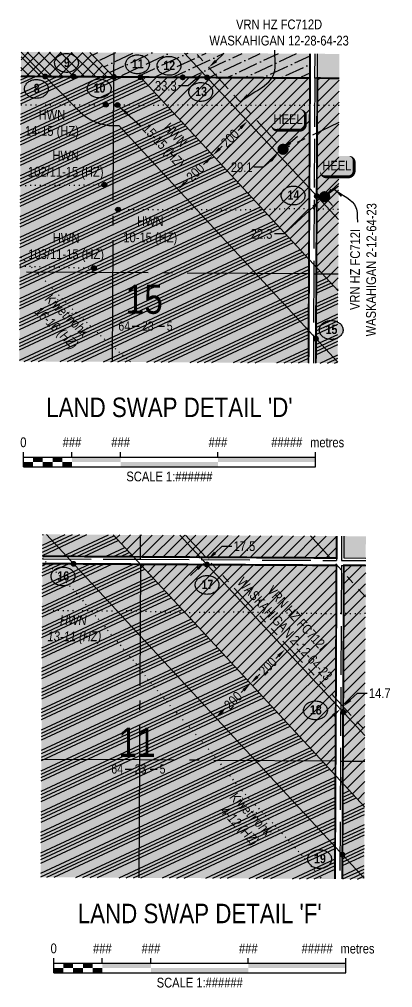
# Model space of a CAD drawing. Header units: inches. Extents: x 464475 to 485921, y 6038951 to 6050475.
# Drawn here: x 470011 to 470394, y 6040531 to 6041525 of the extents above; entities that cross this region are included whole.
import ezdxf
from ezdxf.enums import TextEntityAlignment as Align

# ---------------------------------------------------------------- set-up
doc = ezdxf.new("R2010")
doc.units = ezdxf.units.IN
doc.header["$LTSCALE"] = 5
doc.header["$PDMODE"] = 34
doc.header["$PDSIZE"] = 0.03
for name, pattern in [('foc-DOT', [1, 0.2, -0.8]), ('foc-DRILLPATH', [14.75, 6, -1.75, 1.75, -1.75, 1.75, -1.75]), ('foc-QUARTERLINE', [33, 25, -3, 2, -3]), ('foc-UNSURVEYED', [12.5, 10, -2.5])]:
    doc.linetypes.add(name, pattern=pattern)
for name, color, linetype in [('10', 1, 'Continuous'), ('9', 3, 'Continuous'), ('ABADATA-DRILL-T', 8, 'Continuous'), ('AS-DRILL', 8, 'foc-DOT'), ('AS-DRILL-T', 8, 'Continuous'), ('AS-UNDERLAY-H', 141, 'Continuous'), ('CG-NOTES', 7, 'Continuous'), ('DETAIL-T', 7, 'Continuous'), ('H-CP', 51, 'Continuous'), ('H-MOCL', 111, 'Continuous'), ('L-2', 7, 'Continuous'), ('L-BD', 7, 'Continuous'), ('L-MON', 1, 'Continuous'), ('L-QSEC', 8, 'foc-QUARTERLINE'), ('L-SECLBL', 7, 'Continuous'), ('L-USEC', 7, 'foc-UNSURVEYED'), ('P-PDRILLPATH', 12, 'foc-DRILLPATH'), ('P-PROPOSED', 10, 'Continuous'), ('P-TEMP-HUSKY-NO CUT-H', 104, 'Continuous')]:
    doc.layers.add(name, color=color, linetype=linetype)
doc.layers.add('D56-EXISTING DISPOSITION', color=7, linetype='Continuous', true_color=0xa347ff)
doc.styles.add('80', font='ARIALN.TTF', dxfattribs={"height": 10})
doc.styles.add('80CG', font='ARIALN.TTF', dxfattribs={"height": 10})
doc.styles.add('80L', font='ARIALN.TTF', dxfattribs={"height": 10})
doc.styles.add('BOLD', font='ARIALNB.TTF')
doc.styles.add('SIMPLEX', font='ARIALN.TTF')
doc.dimstyles.new('Compass 5 000', dxfattribs={"dimscale": 5, "dimtxt": 9, "dimasz": 2, "dimexe": 0.2, "dimexo": 0.0625, "dimgap": 0.5, "dimtad": 0, "dimtih": 1, "dimtoh": 1, "dimzin": 0, "dimdsep": 46, "dimtxsty": '80CG', "dimcen": 0.1, "dimse1": 1, "dimse2": 1, "dimclrd": 256, "dimclrt": 256, "dimaunit": 1, "dimadec": 4, "dimazin": 0, "dimtfac": 0.06, "dimtofl": 0, "dimtmove": 0, "dimatfit": 1, "dimfxl": 0.2, "dimtolj": 1, "dimtzin": 0, "dimlwd": -1, "dimarcsym": 0})
pattern_1 = [(45, (-40164.2075, 6103.325), (-5.609685254, 5.609685254), [])]
pattern_2 = [(25, (-40164.208, 6103.325), (-8.04661076, 17.25601246), []), (25, (-40159.99, 6101.79), (-8.04661076, 17.25601246), []), (25, (-40155.773, 6100.255), (-8.04661076, 17.25601246), []), (25, (-40151.556, 6098.72), (-8.04661076, 17.25601246), [])]
pattern_3 = [(45, (-42158.048, 5539.717), (-5.609685254, 5.609685254), [])]
pattern_4 = [(25, (-42158.048, 5539.717), (-8.04661076, 17.25601246), []), (25, (-42153.83, 5538.182), (-8.04661076, 17.25601246), []), (25, (-42149.614, 5536.647), (-8.04661076, 17.25601246), []), (25, (-42145.397, 5535.112), (-8.04661076, 17.25601246), [])]

# ---------------------------------------------------------------- blocks, each defined once
blk = doc.blocks.new('L-SECLBL')
at = {"layer": '9', "color": 7}
for p, q in [((-5.08, -27.83), (-12.29, -27.83)), ((20.7, -27.83), (13.5, -27.83))]:
    blk.add_line(p, q, dxfattribs=at)
at = {"layer": '10', "color": 2, "style": 'SIMPLEX'}
blk.add_attdef('SEC', text='', height=30, dxfattribs=at).set_placement((0, 0), align=Align.MIDDLE)
at = {"layer": '10', "color": 5, "style": '80L'}
blk.add_attdef('TWP', text='', height=9.5, dxfattribs=at).set_placement((-14.43, -27.37), align=Align.MIDDLE_RIGHT)
blk.add_attdef('RGE', text='', height=9.5, dxfattribs=at).set_placement((3.62, -27.37), align=Align.MIDDLE_CENTER)
blk.add_attdef('MER', text='', height=9.5, dxfattribs=at).set_placement((23.17, -27.37), align=Align.MIDDLE_LEFT)
blk = doc.blocks.new('BH-Existing')
at = {"layer": 'AS-DRILL-T'}
h = blk.add_hatch(color=256, dxfattribs=at)
h.dxf.hatch_style = 1
edge = h.paths.add_edge_path()
edge.add_arc((0, 0), 0.5, 0, 360)
blk.add_circle((0, 0), 0.5, dxfattribs=at)
blk = doc.blocks.new('plbh')
at = {"layer": 'L-MON'}
h = blk.add_hatch(color=255, dxfattribs=at)
h.dxf.hatch_style = 1
edge = h.paths.add_edge_path()
edge.add_arc((0, 0), 1.16, 0, 360)
h = blk.add_hatch(color=256, dxfattribs=at)
h.dxf.hatch_style = 1
h.paths.add_polyline_path([(-0.96, 0, 1), (0.96, 0, 1)])
h.paths.add_polyline_path([(0.91, 0, -1), (-0.91, 0, -1)], flags=16)
h.paths.add_polyline_path([(0.45, 0, -1), (-0.45, 0, -1)], flags=0)
h = blk.add_hatch(color=256, dxfattribs=at)
h.dxf.hatch_style = 1
h.paths.add_polyline_path([(-0.45, 0, 1), (0.45, 0, 1)])
h.paths.add_polyline_path([(0.4, 0, -1), (-0.4, 0, -1)], flags=16)
at = {"layer": 'L-MON', "color": 240}
for radius in [0.96, 0.91, 0.45, 0.4]:
    blk.add_circle((0, 0), radius, dxfattribs=at)
blk = doc.blocks.new('AA')
at = {"const_width": 4}
blk.add_lwpolyline([(-1, 0, 1), (1, 0, 1)], format="xyb", close=True, dxfattribs=at)
blk.add_circle((0, 0), 2)
blk = doc.blocks.new('Route_Letters')
h = blk.add_hatch(color=255)
h.dxf.hatch_style = 1
edge = h.paths.add_edge_path()
edge.add_ellipse((-0.12, 0.46), major_axis=(-11.97, 0), ratio=0.789318, start_angle=0, end_angle=360)
at = {"color": 5}
blk.add_open_spline([(-12.34, 0.46), (-12.34, -0.25), (-12.24, -0.97), (-11.72, -2.79), (-11.14, -3.88), (-9.56, -5.81), (-8.54, -6.66), (-6.22, -8.02), (-4.9, -8.54), (-2.12, -9.17), (-0.66, -9.3), (2.22, -9.13), (3.64, -8.84), (6.27, -7.89), (7.48, -7.22), (9.54, -5.6), (10.38, -4.64), (11.6, -2.54), (11.97, -1.4), (12.18, 0.91), (12.02, 2.08), (11.2, 4.3), (10.54, 5.35), (8.8, 7.2), (7.72, 7.99), (5.29, 9.24), (3.93, 9.68), (1.11, 10.18), (-0.35, 10.23), (-3.22, 9.91), (-4.61, 9.55), (-7.16, 8.47), (-8.32, 7.75), (-10.24, 6.02), (-11, 5.02), (-12.05, 2.86), (-12.32, 1.7), (-12.34, 0.52), (-12.34, 0.49), (-12.34, 0.46)], degree=3, knots=[0, 0, 0, 0, 0.219529, 0.219529, 0.575727, 0.575727, 0.931924, 0.931924, 1.288121, 1.288121, 1.644318, 1.644318, 2.000515, 2.000515, 2.356712, 2.356712, 2.712909, 2.712909, 3.069107, 3.069107, 3.425304, 3.425304, 3.781501, 3.781501, 4.137698, 4.137698, 4.493895, 4.493895, 4.850092, 4.850092, 5.20629, 5.20629, 5.562487, 5.562487, 5.918684, 5.918684, 6.274881, 6.274881, 6.283185, 6.283185, 6.283185, 6.283185], dxfattribs=at)
at = {"color": 14, "style": 'BOLD'}
blk.add_attdef('A', text='', height=9.5, dxfattribs=at).set_placement((0.22, 0.98), align=Align.MIDDLE)
blk = doc.blocks.new('*U579')
h = blk.add_hatch(color=254)
edge = h.paths.add_edge_path()
edge.add_line((-11.5, -11.5), (11.5, -11.5))
edge.add_arc((11.5, -5.5), 6, 270, 360)
edge.add_line((17.5, -5.5), (17.5, 4))
edge.add_arc((11.5, 4), 6, 0, 90)
edge.add_line((11.5, 10), (-11.5, 10))
edge.add_arc((-11.5, 4), 6, 90, 180)
edge.add_line((-17.5, 4), (-17.5, -5.5))
edge.add_arc((-11.5, -5.5), 6, 180, 270)
at = {"color": 1, "flags": 128}
blk.add_lwpolyline([(-11.5, -11.5, 3, 3, 0), (11.5, -11.5, 3, 3, 0.414214), (17.5, -5.5, 3, 3, 0), (17.5, 4, 3, 0, 0.414214), (11.5, 10, 0, 0, 0), (-11.5, 10, 0, 0, 0.414214), (-17.5, 4, 0, 0, 0), (-17.5, -5.5, 0, 3, 0.414214)], format="xyseb", close=True, dxfattribs=at)
blk.add_lwpolyline([(-3.81, -24.08, 0, 10, 0), (0, 0, 5, 5, 0)], format="xyseb", dxfattribs=at)
at = {"color": 1, "style": '80'}
blk.add_attdef('ENTER_TEXT_001', (-35.99, -5), '', height=10, dxfattribs=at)
blk = doc.blocks.new('*U580')
h = blk.add_hatch(color=254)
edge = h.paths.add_edge_path()
edge.add_line((-11.5, -11.5), (11.5, -11.5))
edge.add_arc((11.5, -5.5), 6, 270, 360)
edge.add_line((17.5, -5.5), (17.5, 4))
edge.add_arc((11.5, 4), 6, 0, 90)
edge.add_line((11.5, 10), (-11.5, 10))
edge.add_arc((-11.5, 4), 6, 90, 180)
edge.add_line((-17.5, 4), (-17.5, -5.5))
edge.add_arc((-11.5, -5.5), 6, 180, 270)
at = {"color": 1, "flags": 128}
blk.add_lwpolyline([(-11.5, -11.5, 3, 3, 0), (11.5, -11.5, 3, 3, 0.414214), (17.5, -5.5, 3, 3, 0), (17.5, 4, 3, 0, 0.414214), (11.5, 10, 0, 0, 0), (-11.5, 10, 0, 0, 0.414214), (-17.5, 4, 0, 0, 0), (-17.5, -5.5, 0, 3, 0.414214)], format="xyseb", close=True, dxfattribs=at)
blk.add_lwpolyline([(-11.56, -25.36, 0, 10, 0), (0, 0, 5, 5, 0)], format="xyseb", dxfattribs=at)
at = {"color": 1, "style": '80'}
blk.add_attdef('ENTER_TEXT_001', (-35.99, -5), '', height=10, dxfattribs=at)
blk = doc.blocks.new('*D581')
at = {"layer": 'Defpoints', "color": 0, "transparency": 16777216}
for p in [(470281.76, 6041391.67), (470276.42, 6041386.74), (470276.42, 6041386.74)]:
    blk.add_point(p, dxfattribs=at)
at = {"layer": 'L-BD', "transparency": 16777216}
for p, q in [((470289.1, 6041398.46), (470296.44, 6041405.24)), ((470269.08, 6041379.95), (470261.74, 6041373.16)), ((470261.74, 6041373.16), (470251.74, 6041373.16))]:
    blk.add_line(p, q, dxfattribs=at)
for points in [[(470287.97, 6041399.68), (470290.23, 6041397.23), (470281.76, 6041391.67)], [(470267.95, 6041381.18), (470270.21, 6041378.73), (470276.42, 6041386.74)]]:
    blk.add_solid(points, dxfattribs=at)
at = {"layer": 'L-BD', "transparency": 16777216, "insert": (470239.31, 6041373.16), "char_height": 10, "attachment_point": 5, "style": '80CG', "bg_fill": 1, "box_fill_scale": 1.1, "bg_fill_color": 111, "bg_fill_transparency": 0}
blk.add_mtext('\\A1;29.1', dxfattribs=at)
blk = doc.blocks.new('*D582')
at = {"layer": 'Defpoints', "color": 0, "transparency": 16777216}
for p in [(470320.29, 6041339.28), (470320.42, 6041339.15), (470324.51, 6041342.93)]:
    blk.add_point(p, dxfattribs=at)
at = {"layer": 'L-BD', "transparency": 16777216}
for p, q in [((470331.73, 6041349.85), (470339.07, 6041356.64)), ((470312.95, 6041332.5), (470282.88, 6041304.7)), ((470282.88, 6041304.7), (470272.88, 6041304.7))]:
    blk.add_line(p, q, dxfattribs=at)
for points in [[(470330.6, 6041351.08), (470332.86, 6041348.63), (470324.38, 6041343.06)], [(470311.82, 6041333.72), (470314.08, 6041331.27), (470320.29, 6041339.28)]]:
    blk.add_solid(points, dxfattribs=at)
at = {"layer": 'L-BD', "transparency": 16777216, "insert": (470259.66, 6041304.7), "char_height": 10, "attachment_point": 5, "style": '80CG', "bg_fill": 1, "box_fill_scale": 1.1, "bg_fill_color": 111, "bg_fill_transparency": 0}
blk.add_mtext('\\A1;22.3', dxfattribs=at)
blk = doc.blocks.new('*D583')
at = {"layer": 'Defpoints', "color": 0, "transparency": 16777216}
for p in [(470199.04, 6041470.46), (470205.25, 6041476.08), (470205.53, 6041475.77)]:
    blk.add_point(p, dxfattribs=at)
at = {"layer": 'L-BD', "transparency": 16777216}
for p, q in [((470212.94, 6041482.48), (470220.35, 6041489.2)), ((470191.92, 6041463.42), (470184.5, 6041456.7)), ((470184.5, 6041456.7), (470174.5, 6041456.7))]:
    blk.add_line(p, q, dxfattribs=at)
for points in [[(470211.82, 6041483.72), (470214.06, 6041481.25), (470205.53, 6041475.77)], [(470190.8, 6041464.66), (470193.04, 6041462.19), (470199.33, 6041470.14)]]:
    blk.add_solid(points, dxfattribs=at)
at = {"layer": 'L-BD', "transparency": 16777216, "insert": (470161.35, 6041456.7), "char_height": 10, "attachment_point": 5, "style": '80CG', "bg_fill": 1, "box_fill_scale": 1.1, "bg_fill_color": 111, "bg_fill_transparency": 0}
blk.add_mtext('\\A1;33.3', dxfattribs=at)
blk = doc.blocks.new('*D590')
at = {"layer": 'Defpoints', "color": 0, "transparency": 16777216}
for p in [(470244.02, 6041421.68), (470245.19, 6041420.49), (470208.41, 6041386.58)]:
    blk.add_point(p, dxfattribs=at)
at = {"layer": 'L-BD', "transparency": 16777216}
for p, q in [((470238.07, 6041413.47), (470235.66, 6041411.09)), ((470216.7, 6041392.41), (470219.11, 6041394.79))]:
    blk.add_line(p, q, dxfattribs=at)
for points in [[(470236.9, 6041414.66), (470239.24, 6041412.29), (470245.19, 6041420.49)], [(470215.53, 6041393.6), (470217.87, 6041391.22), (470209.58, 6041385.39)]]:
    blk.add_solid(points, dxfattribs=at)
at = {"layer": 'L-BD', "transparency": 16777216, "insert": (470227.39, 6041402.94), "char_height": 10, "attachment_point": 5, "rotation": 45, "style": '80CG', "bg_fill": 1, "box_fill_scale": 1.1, "bg_fill_color": 111, "bg_fill_transparency": 0}
blk.add_mtext('\\A1;200', dxfattribs=at)
blk = doc.blocks.new('*D591')
at = {"layer": 'Defpoints', "color": 0, "transparency": 16777216}
for p in [(470209.58, 6041385.39), (470173.97, 6041350.29), (470173.97, 6041350.29)]:
    blk.add_point(p, dxfattribs=at)
at = {"layer": 'L-BD', "transparency": 16777216}
for p, q in [((470202.46, 6041378.37), (470200.05, 6041375.99)), ((470181.09, 6041357.31), (470183.51, 6041359.69))]:
    blk.add_line(p, q, dxfattribs=at)
for points in [[(470201.29, 6041379.56), (470203.63, 6041377.18), (470209.58, 6041385.39)], [(470179.92, 6041358.5), (470182.26, 6041356.12), (470173.97, 6041350.29)]]:
    blk.add_solid(points, dxfattribs=at)
at = {"layer": 'L-BD', "transparency": 16777216, "insert": (470191.78, 6041367.84), "char_height": 10, "attachment_point": 5, "rotation": 45, "style": '80CG', "bg_fill": 1, "box_fill_scale": 1.1, "bg_fill_color": 111, "bg_fill_transparency": 0}
blk.add_mtext('\\A1;200', dxfattribs=at)
blk = doc.blocks.new('*D594')
at = {"layer": 'Defpoints', "color": 0, "transparency": 16777216}
for p in [(470282.75, 6040879.36), (470283.92, 6040878.17), (470247.14, 6040844.26)]:
    blk.add_point(p, dxfattribs=at)
at = {"layer": 'L-BD', "transparency": 16777216}
for p, q in [((470276.79, 6040871.15), (470274.38, 6040868.77)), ((470255.43, 6040850.09), (470257.84, 6040852.47))]:
    blk.add_line(p, q, dxfattribs=at)
for points in [[(470275.62, 6040872.34), (470277.96, 6040869.96), (470283.92, 6040878.17)], [(470254.26, 6040851.28), (470256.6, 6040848.9), (470248.31, 6040843.07)]]:
    blk.add_solid(points, dxfattribs=at)
at = {"layer": 'L-BD', "transparency": 16777216, "insert": (470266.11, 6040860.62), "char_height": 10, "attachment_point": 5, "rotation": 45, "style": '80CG', "bg_fill": 1, "box_fill_scale": 1.1, "bg_fill_color": 111, "bg_fill_transparency": 0}
blk.add_mtext('\\A1;200', dxfattribs=at)
blk = doc.blocks.new('*D595')
at = {"layer": 'Defpoints', "color": 0, "transparency": 16777216}
for p in [(470248.31, 6040843.07), (470212.7, 6040807.97), (470212.7, 6040807.97)]:
    blk.add_point(p, dxfattribs=at)
at = {"layer": 'L-BD', "transparency": 16777216}
for p, q in [((470241.19, 6040836.05), (470238.77, 6040833.67)), ((470219.82, 6040814.99), (470222.23, 6040817.37))]:
    blk.add_line(p, q, dxfattribs=at)
for points in [[(470240.02, 6040837.24), (470242.36, 6040834.86), (470248.31, 6040843.07)], [(470218.65, 6040816.18), (470220.99, 6040813.8), (470212.7, 6040807.97)]]:
    blk.add_solid(points, dxfattribs=at)
at = {"layer": 'L-BD', "transparency": 16777216, "insert": (470230.5, 6040825.52), "char_height": 10, "attachment_point": 5, "rotation": 45, "style": '80CG', "bg_fill": 1, "box_fill_scale": 1.1, "bg_fill_color": 111, "bg_fill_transparency": 0}
blk.add_mtext('\\A1;200', dxfattribs=at)
blk = doc.blocks.new('*U330')
at = {"color": 0}
for p, q in [((-150, 0), (-150, 15)), ((-150, 10), (150.24, 10)), ((-100, 10), (-100, 15)), ((-50, 10), (-50, 15)), ((50, 10), (50, 15)), ((150.24, 0), (150.24, 15)), ((-150, 0), (150.24, 0))]:
    blk.add_line(p, q, dxfattribs=at)
for points in [[(-140, 10), (-130, 10), (-140, 5), (-130, 5)], [(-120, 10), (-110, 10), (-120, 5), (-110, 5)], [(-100, 10), (-50, 10), (-100, 5), (-50, 5)], [(50, 10), (150.24, 10), (50, 5), (150.24, 5)], [(-150, 5), (-140, 5), (-150, 0), (-140, 0)], [(-130, 5), (-120, 5), (-130, 0), (-120, 0)], [(-110, 5), (-100, 5), (-110, 0), (-100, 0)], [(-50, 5), (50, 5), (-50, 0), (50, 0)]]:
    blk.add_solid(points, dxfattribs=at)
at = {"color": 0, "style": '80'}
blk.add_text('metres', height=10, dxfattribs=at).set_placement((162.24, 20), align=Align.CENTER)
at = {"color": 0, "char_height": 10, "style": '80'}
for s, insert, attachment_point in [('0', (-150, 30.21), 2), ('###', (-100, 30.21), 2), ('###', (-50, 30.21), 2), ('###', (50, 30.21), 2), ('#####', (136.7, 30.22), 3), ('SCALE 1:######', (0.12, -5), 2)]:
    blk.add_mtext(s, dxfattribs=dict(at, insert=insert, attachment_point=attachment_point))
blk = doc.blocks.new('*D598')
at = {"layer": 'Defpoints', "color": 0, "transparency": 16777216}
for p in [(470204.59, 6040970.49), (470210.96, 6040963.56), (470207.74, 6040960.61)]:
    blk.add_point(p, dxfattribs=at)
at = {"layer": 'L-BD', "transparency": 16777216}
for p, q in [((470211.96, 6040977.26), (470219.32, 6040984.02)), ((470219.32, 6040984.02), (470229.32, 6040984.02)), ((470194.01, 6040960.78), (470186.65, 6040954.01))]:
    blk.add_line(p, q, dxfattribs=at)
for points in [[(470210.83, 6040978.49), (470213.08, 6040976.03), (470204.59, 6040970.49)], [(470192.88, 6040962.01), (470195.14, 6040959.55), (470201.38, 6040967.54)]]:
    blk.add_solid(points, dxfattribs=at)
at = {"layer": 'L-BD', "transparency": 16777216, "insert": (470242.12, 6040984.02), "char_height": 10, "attachment_point": 5, "style": '80CG', "bg_fill": 1, "box_fill_scale": 1.1, "bg_fill_color": 111, "bg_fill_transparency": 0}
blk.add_mtext('\\A1;17.5', dxfattribs=at)
blk = doc.blocks.new('*D599')
at = {"layer": 'Defpoints', "color": 0, "transparency": 16777216}
for p in [(470338.67, 6040818.98), (470341.39, 6040821.47), (470343.35, 6040819.33)]:
    blk.add_point(p, dxfattribs=at)
at = {"layer": 'L-BD', "transparency": 16777216}
for p, q in [((470350.72, 6040826.09), (470358.29, 6040833.04)), ((470358.29, 6040833.04), (470368.29, 6040833.04)), ((470333.27, 6040810.07), (470325.91, 6040803.3))]:
    blk.add_line(p, q, dxfattribs=at)
for points in [[(470349.59, 6040827.32), (470351.85, 6040824.87), (470343.35, 6040819.33)], [(470332.14, 6040811.3), (470334.4, 6040808.84), (470340.64, 6040816.83)]]:
    blk.add_solid(points, dxfattribs=at)
at = {"layer": 'L-BD', "transparency": 16777216, "insert": (470381.05, 6040833.04), "char_height": 10, "attachment_point": 5, "style": '80CG'}
blk.add_mtext('\\A1;14.7', dxfattribs=at)

msp = doc.modelspace()

# ---------------------------------------------------------------- hatches: boundary and pattern name
at = {"layer": 'AS-UNDERLAY-H'}
h = msp.add_hatch(color=111, dxfattribs=at)
h.dxf.hatch_style = 1
h.paths.add_polyline_path([(470109.422, 6041199.498), (470171.912, 6041199.498), (470171.912, 6041221.25), (470162.243, 6041221.25), (470162.243, 6041255.805), (470120.903, 6041255.805), (470120.903, 6041222.001), (470109.231, 6041222.001)])
h = msp.add_hatch(color=111, dxfattribs=at)
h.dxf.hatch_style = 1
h.paths.add_polyline_path([(470231.18, 6040946.285), (470325.083, 6040842.818), (470334.663, 6040851.737), (470318.071, 6040870.135), (470330.066, 6040881.93), (470270.304, 6040947.424), (470260.668, 6040938.626), (470242.569, 6040956.508)])
h = msp.add_hatch(color=111, dxfattribs=at)
h.dxf.hatch_style = 1
h.paths.add_polyline_path([(470101.212, 6040747.982), (470163.702, 6040747.982), (470164.282, 6040766.286), (470154.613, 6040766.286), (470154.613, 6040800.842), (470113.273, 6040800.842), (470113.273, 6040767.037), (470101.6, 6040767.037)])
at = {"layer": 'H-CP'}
h = msp.add_hatch(color=256, dxfattribs=at)
h.dxf.hatch_style = 1
h.paths.add_polyline_path([(470309.441, 6041464.768), (470012.581, 6041466.498), (470012.718, 6041491.485), (470309.572, 6041489.755)])
h = msp.add_hatch(color=256, dxfattribs=at)
h.dxf.hatch_style = 1
h.paths.add_polyline_path([(470339.586, 6041489.58), (470317.112, 6041489.711), (470316.981, 6041464.724), (470339.454, 6041464.594)])
h = msp.add_hatch(color=256, dxfattribs=at)
h.dxf.hatch_style = 1
h.paths.add_polyline_path([(470366.821, 6040994.212), (470344.346, 6040994.343), (470344.236, 6040971.906), (470366.711, 6040971.886)])
at = {"layer": 'H-MOCL'}
h = msp.add_hatch(color=256, dxfattribs=at)
h.dxf.hatch_style = 1
h.paths.add_polyline_path([(470012.581, 6041466.498), (470309.441, 6041464.768), (470307.897, 6041172.132), (470010.983, 6041173.863)])
h = msp.add_hatch(color=256, dxfattribs=at)
h.dxf.hatch_style = 1
h.paths.add_polyline_path([(470316.98, 6041464.724), (470339.454, 6041464.594), (470337.91, 6041171.957), (470315.437, 6041172.088)])
h = msp.add_hatch(color=256, dxfattribs=at)
h.dxf.hatch_style = 1
h.paths.add_polyline_path([(470034.755, 6040996.143), (470336.798, 6040994.387), (470336.696, 6040971.912), (470034.641, 6040973.669)])
h = msp.add_hatch(color=256, dxfattribs=at)
h.dxf.hatch_style = 1
h.paths.add_polyline_path([(470034.602, 6040966.129), (470336.659, 6040964.373), (470335.081, 6040642.306), (470032.964, 6040644.065)])
h = msp.add_hatch(color=256, dxfattribs=at)
h.dxf.hatch_style = 1
h.paths.add_polyline_path([(470344.199, 6040964.366), (470366.674, 6040964.346), (470365.095, 6040642.132), (470342.621, 6040642.263)])
at = {"layer": 'P-TEMP-HUSKY-NO CUT-H'}
h = msp.add_hatch(dxfattribs=at)
h.set_pattern_fill('ANSI37', color=256, scale=2.498675)
h.set_pattern_definition([(45, (-40164.2075, 6103.325), (-5.609685254, 5.609685254), []), (135, (-40164.2075, 6103.325), (-5.609685254, -5.609685254), [])])
h.paths.add_polyline_path([(470083.331, 6041491.073), (470108.104, 6041465.942), (470012.581, 6041466.498), (470012.718, 6041491.485)])
at = {"layer": 'P-TEMP-HUSKY-NO CUT-H', "true_color": 0x0582ff}
h = msp.add_hatch(dxfattribs=at)
h.set_pattern_fill('ANSI36', color=150, scale=2.498675, angle=340)
h.set_pattern_definition([(25, (-40164.2075, 6103.325), (9.229754603, 13.057325538), [19.833232416, -3.966646483, 0, -3.966646483])])
h.paths.add_polyline_path([(470108.104, 6041465.942), (470083.331, 6041491.073), (470309.572, 6041489.755), (470309.441, 6041464.768), (470135.268, 6041465.783)])
h = msp.add_hatch(dxfattribs=at)
h.set_pattern_fill('ANSI34', color=150, scale=0.99947, angle=340)
h.set_pattern_definition(pattern_2)
h.paths.add_polyline_path([(470135.268, 6041465.783), (470308.458, 6041278.427), (470307.897, 6041172.132), (470010.983, 6041173.863), (470012.581, 6041466.498)])
at = {"layer": 'P-TEMP-HUSKY-NO CUT-H'}
h = msp.add_hatch(dxfattribs=at)
h.set_pattern_fill('ANSI31', color=256, scale=2.498675)
h.set_pattern_definition(pattern_1)
h.paths.add_polyline_path([(470135.268, 6041465.783), (470309.441, 6041464.768), (470308.458, 6041278.427)])
h = msp.add_hatch(dxfattribs=at)
h.set_pattern_fill('ANSI31', color=256, scale=2.498675)
h.set_pattern_definition(pattern_1)
h.paths.add_polyline_path([(470316.98, 6041464.724), (470339.454, 6041464.594), (470338.302, 6041246.142), (470315.955, 6041270.316)])
at = {"layer": 'P-TEMP-HUSKY-NO CUT-H', "true_color": 0x0582ff}
h = msp.add_hatch(dxfattribs=at)
h.set_pattern_fill('ANSI34', color=150, scale=0.99947, angle=340)
h.set_pattern_definition(pattern_2)
h.paths.add_polyline_path([(470338.302, 6041246.142), (470337.91, 6041171.957), (470315.437, 6041172.088), (470315.955, 6041270.316)])
h = msp.add_hatch(dxfattribs=at)
h.set_pattern_fill('ANSI34', color=150, scale=0.99947, angle=340)
h.set_pattern_definition(pattern_4)
h.paths.add_polyline_path([(470128.085, 6040973.126), (470034.641, 6040973.669), (470034.755, 6040996.143), (470107.197, 6040995.722)])
at = {"layer": 'P-TEMP-HUSKY-NO CUT-H'}
h = msp.add_hatch(dxfattribs=at)
h.set_pattern_fill('ANSI31', color=256, scale=2.498675)
h.set_pattern_definition(pattern_3)
h.paths.add_polyline_path([(470107.197, 6040995.722), (470336.798, 6040994.387), (470336.696, 6040971.912), (470128.085, 6040973.126), (470110.396, 6040992.261)])
at = {"layer": 'P-TEMP-HUSKY-NO CUT-H', "true_color": 0x0582ff}
h = msp.add_hatch(dxfattribs=at)
h.set_pattern_fill('ANSI34', color=150, scale=0.99947, angle=340)
h.set_pattern_definition(pattern_4)
h.paths.add_polyline_path([(470135.092, 6040965.545), (470034.602, 6040966.129), (470032.964, 6040644.065), (470335.081, 6040642.306), (470335.602, 6040748.633)])
at = {"layer": 'P-TEMP-HUSKY-NO CUT-H'}
h = msp.add_hatch(dxfattribs=at)
h.set_pattern_fill('ANSI31', color=256, scale=2.498675)
h.set_pattern_definition(pattern_3)
h.paths.add_polyline_path([(470135.092, 6040965.545), (470336.659, 6040964.373), (470335.602, 6040748.633)])
h = msp.add_hatch(dxfattribs=at)
h.set_pattern_fill('ANSI31', color=256, scale=2.498675)
h.set_pattern_definition(pattern_3)
h.paths.add_polyline_path([(470345.135, 6040738.321), (470343.103, 6040740.52), (470344.199, 6040964.366), (470366.674, 6040964.346), (470365.458, 6040716.335)])
at = {"layer": 'P-TEMP-HUSKY-NO CUT-H', "true_color": 0x0582ff}
h = msp.add_hatch(dxfattribs=at)
h.set_pattern_fill('ANSI34', color=150, scale=0.99947, angle=340)
h.set_pattern_definition(pattern_4)
h.paths.add_polyline_path([(470343.102, 6040740.52), (470342.621, 6040642.263), (470365.095, 6040642.132), (470365.458, 6040716.335)])

# ---------------------------------------------------------------- linework, layer by layer
at = {"layer": 'AS-DRILL', "flags": 128}
for points in [[(470012.421, 6041437.152), (470083.758, 6041437.23), (470086.156, 6041437.232), (470088.528, 6041437.243), (470090.894, 6041437.256), (470093.294, 6041437.284), (470095.547, 6041437.32), (470099.795, 6041437.404)], [(470339.307, 6041436.673), (470338.396, 6041436.676), (470335.994, 6041436.681), (470333.586, 6041436.69), (470332.191, 6041436.7), (470327.371, 6041436.699), (470322.568, 6041436.653), (470317.761, 6041436.615), (470312.963, 6041436.579), (470308.145, 6041436.565), (470303.325, 6041436.559), (470298.515, 6041436.564), (470293.708, 6041436.605), (470288.898, 6041436.654), (470284.086, 6041436.686), (470279.268, 6041436.692), (470274.453, 6041436.677), (470269.63, 6041436.648), (470264.818, 6041436.627), (470259.997, 6041436.622), (470255.177, 6041436.603), (470250.352, 6041436.595), (470245.535, 6041436.626), (470240.715, 6041436.668), (470235.895, 6041436.7), (470231.075, 6041436.721), (470226.255, 6041436.703), (470221.435, 6041436.655), (470216.612, 6041436.621), (470211.792, 6041436.633), (470206.975, 6041436.685), (470202.155, 6041436.744), (470197.343, 6041436.788), (470192.523, 6041436.812), (470187.7, 6041436.831), (470182.883, 6041436.865), (470178.055, 6041436.89), (470173.24, 6041436.884), (470168.42, 6041436.863), (470163.602, 6041436.844), (470158.795, 6041436.826), (470153.982, 6041436.765), (470149.172, 6041436.714), (470144.349, 6041436.733), (470139.529, 6041436.745), (470134.711, 6041436.724), (470129.897, 6041436.761), (470125.082, 6041436.802), (470120.262, 6041436.859), (470115.945, 6041436.968), (470111.698, 6041437.062)], [(470011.97, 6041354.576), (470087.197, 6041355.048), (470091.97, 6041355.102), (470094.033, 6041355.136), (470098.281, 6041355.223)], [(470338.743, 6041329.766), (470338.004, 6041329.782), (470333.182, 6041329.891), (470328.357, 6041330.002), (470323.538, 6041330.119), (470318.721, 6041330.243), (470313.909, 6041330.365), (470309.099, 6041330.459), (470304.289, 6041330.526), (470299.47, 6041330.575), (470294.655, 6041330.579), (470289.832, 6041330.475), (470285.008, 6041330.35), (470280.185, 6041330.234), (470275.367, 6041330.085), (470270.546, 6041329.955), (470265.731, 6041329.881), (470260.908, 6041329.823), (470256.092, 6041329.719), (470251.277, 6041329.601), (470246.458, 6041329.465), (470241.643, 6041329.317), (470236.815, 6041329.243), (470231.992, 6041329.265), (470227.18, 6041329.267), (470222.357, 6041329.278), (470217.545, 6041329.287), (470212.729, 6041329.234), (470207.925, 6041329.276), (470203.115, 6041329.43), (470198.318, 6041329.564), (470193.511, 6041329.638), (470188.714, 6041329.662), (470183.911, 6041329.623), (470179.106, 6041329.557), (470174.293, 6041329.494), (470169.482, 6041329.426), (470164.662, 6041329.38), (470159.842, 6041329.391), (470155.025, 6041329.428), (470150.207, 6041329.43), (470145.387, 6041329.416), (470140.574, 6041329.42), (470135.757, 6041329.46), (470130.935, 6041329.526), (470126.12, 6041329.588), (470121.313, 6041329.629), (470116.595, 6041329.666), (470112.353, 6041329.709)], [(470125.072, 6041173.198), (470124.983, 6041173.28), (470121.346, 6041176.502), (470119.875, 6041177.798), (470117.328, 6041180.045), (470114.755, 6041182.261), (470112.17, 6041184.446), (470109.587, 6041186.665), (470107.017, 6041188.899), (470104.451, 6041191.126), (470101.909, 6041193.398), (470099.409, 6041195.729), (470096.93, 6041198.065), (470094.407, 6041200.374), (470091.913, 6041202.698), (470089.446, 6041205.059), (470084.441, 6041209.707), (470079.467, 6041214.372), (470074.465, 6041219.025), (470069.451, 6041223.643), (470064.534, 6041228.377), (470059.729, 6041233.242), (470055.001, 6041238.175), (470050.256, 6041243.087), (470045.535, 6041247.983), (470040.84, 6041252.939), (470036.09, 6041257.835), (470031.311, 6041262.702), (470026.533, 6041267.563), (470021.672, 6041272.35), (470016.718, 6041277.04), (470011.653, 6041281.621), (470011.572, 6041281.691)], [(470011.518, 6041271.878), (470083.224, 6041269.678), (470087.471, 6041269.55)], [(470034.633, 6040972.111), (470036.906, 6040969.215), (470041.77, 6040964.145), (470046.718, 6040959.16), (470051.738, 6040954.247), (470056.741, 6040949.314), (470061.646, 6040944.287), (470066.445, 6040939.193), (470069.586, 6040935.695), (470071.118, 6040933.915), (470075.671, 6040928.564), (470080.217, 6040923.211), (470084.76, 6040917.854), (470089.338, 6040912.526), (470093.888, 6040907.175), (470098.373, 6040901.768), (470102.861, 6040896.363), (470107.354, 6040890.961), (470111.841, 6040885.558), (470116.377, 6040880.193), (470120.987, 6040874.892), (470125.628, 6040869.619), (470130.148, 6040864.209), (470134.42, 6040858.633), (470138.604, 6040852.989), (470142.89, 6040847.426), (470147.348, 6040841.996), (470151.898, 6040836.646), (470156.489, 6040831.33), (470161.057, 6040825.962), (470165.605, 6040820.609), (470170.238, 6040815.339), (470174.917, 6040810.1), (470179.608, 6040804.872), (470184.286, 6040799.598), (470188.907, 6040794.31), (470193.503, 6040788.994), (470198.093, 6040783.679), (470202.732, 6040778.403), (470207.31, 6040773.075), (470211.812, 6040767.683), (470216.22, 6040762.246), (470220.584, 6040756.739), (470224.954, 6040751.24), (470229.261, 6040745.691), (470230.688, 6040743.823), (470234.948, 6040738.364), (470239.576, 6040733.083), (470244.348, 6040727.929), (470249.071, 6040722.728), (470253.911, 6040717.639), (470258.795, 6040712.589), (470263.632, 6040707.532), (470268.507, 6040702.438), (470273.301, 6040697.336), (470278.035, 6040692.147), (470282.774, 6040686.928), (470287.528, 6040681.757), (470292.254, 6040676.561), (470296.895, 6040671.29), (470301.511, 6040665.994), (470306.121, 6040660.696), (470310.684, 6040655.353), (470315.164, 6040649.943), (470319.567, 6040644.469), (470321.214, 6040642.387)], [(470366.433, 6040915.166), (470366.306, 6040915.142), (470365.605, 6040915.05), (470365.265, 6040915.015), (470364.197, 6040914.907), (470363.076, 6040914.8), (470361.898, 6040914.721), (470360.693, 6040914.697), (470360.003, 6040914.701), (470359.488, 6040914.703), (470358.278, 6040914.714), (470357.346, 6040914.722), (470357.043, 6040914.721), (470355.738, 6040914.72), (470354.333, 6040914.707), (470352.833, 6040914.697), (470351.243, 6040914.704), (470349.561, 6040914.738), (470347.789, 6040914.784), (470345.944, 6040914.838), (470344.014, 6040914.883), (470342.009, 6040914.893), (470339.939, 6040914.888), (470337.826, 6040914.861), (470335.669, 6040914.812), (470333.476, 6040914.743), (470331.243, 6040914.669), (470328.975, 6040914.631), (470326.675, 6040914.632), (470324.345, 6040914.641), (470321.998, 6040914.655), (470319.628, 6040914.69), (470317.245, 6040914.729), (470314.856, 6040914.778), (470312.591, 6040914.822), (470310.776, 6040914.851), (470308.379, 6040914.886), (470308.341, 6040914.886), (470305.979, 6040914.915), (470303.579, 6040914.94), (470301.181, 6040914.949), (470298.781, 6040914.946), (470296.384, 6040914.953), (470293.981, 6040914.992), (470291.584, 6040915.054), (470289.182, 6040915.124), (470286.787, 6040915.191), (470284.513, 6040915.252), (470282.113, 6040915.312), (470279.716, 6040915.354), (470277.316, 6040915.381), (470274.918, 6040915.398), (470272.536, 6040915.409), (470270.133, 6040915.429), (470267.741, 6040915.481), (470265.344, 6040915.553), (470262.947, 6040915.62), (470260.552, 6040915.677), (470258.157, 6040915.741), (470255.755, 6040915.806), (470253.358, 6040915.865), (470250.961, 6040915.919), (470248.558, 6040915.974), (470246.161, 6040916.031), (470243.764, 6040916.083), (470241.367, 6040916.135), (470238.972, 6040916.187), (470236.569, 6040916.229), (470234.167, 6040916.251), (470231.767, 6040916.255), (470229.364, 6040916.245), (470226.967, 6040916.232), (470224.567, 6040916.214), (470222.167, 6040916.193), (470219.764, 6040916.175), (470217.369, 6040916.149), (470214.974, 6040916.126), (470212.576, 6040916.103), (470210.178, 6040916.08), (470207.781, 6040916.057), (470205.378, 6040916.017), (470202.978, 6040915.976), (470200.58, 6040915.938), (470198.185, 6040915.89), (470195.784, 6040915.842), (470193.387, 6040915.779), (470190.991, 6040915.703), (470188.591, 6040915.655), (470186.196, 6040915.655), (470183.793, 6040915.672), (470181.393, 6040915.684), (470178.996, 6040915.721), (470176.599, 6040915.788), (470174.204, 6040915.84), (470171.812, 6040915.882), (470169.412, 6040915.936), (470167.015, 6040915.988), (470164.615, 6040916.052), (470162.223, 6040916.139), (470159.821, 6040916.234), (470157.426, 6040916.331), (470155.027, 6040916.43), (470152.63, 6040916.53), (470150.233, 6040916.624), (470147.838, 6040916.711), (470145.436, 6040916.791), (470143.042, 6040916.888), (470140.647, 6040917.019), (470138.253, 6040917.161), (470135.858, 6040917.288), (470133.459, 6040917.398), (470131.059, 6040917.475), (470128.665, 6040917.537), (470126.262, 6040917.599), (470123.863, 6040917.641), (470121.465, 6040917.655), (470119.068, 6040917.647), (470116.67, 6040917.614), (470114.272, 6040917.551), (470111.877, 6040917.493), (470109.474, 6040917.46), (470107.074, 6040917.439), (470104.674, 6040917.424), (470102.279, 6040917.418), (470099.876, 6040917.423), (470097.484, 6040917.435), (470095.091, 6040917.444), (470092.694, 6040917.454), (470090.294, 6040917.476), (470087.899, 6040917.502), (470085.502, 6040917.532), (470083.104, 6040917.559), (470080.707, 6040917.583), (470078.304, 6040917.593), (470075.904, 6040917.587), (470073.502, 6040917.584), (470071.099, 6040917.576), (470068.704, 6040917.573), (470066.307, 6040917.583), (470063.909, 6040917.607), (470061.509, 6040917.657), (470059.107, 6040917.721), (470056.707, 6040917.775), (470054.305, 6040917.827), (470051.91, 6040917.872), (470049.508, 6040917.926), (470047.111, 6040917.993), (470044.716, 6040918.055), (470042.316, 6040918.122), (470039.919, 6040918.189), (470037.517, 6040918.244), (470035.117, 6040918.301), (470034.359, 6040918.318)]]:
    msp.add_lwpolyline(points, dxfattribs=at)
at = {"layer": 'D56-EXISTING DISPOSITION', "const_width": 1.999, "flags": 128}
for points in [[(470309.572, 6041489.755), (470309.441, 6041464.768), (470108.104, 6041465.942), (470012.581, 6041466.498)], [(470307.897, 6041172.132), (470308.38, 6041263.761), (470309.441, 6041464.768), (470108.104, 6041465.942), (470012.581, 6041466.498)], [(470315.437, 6041172.088), (470315.92, 6041263.717), (470316.981, 6041464.724), (470339.454, 6041464.594)], [(470336.798, 6040994.387), (470336.696, 6040971.912), (470135.286, 6040973.084), (470034.641, 6040973.669)], [(470034.602, 6040966.129), (470336.659, 6040964.373), (470335.675, 6040763.363), (470335.081, 6040642.306)], [(470342.621, 6040642.263), (470344.199, 6040964.366), (470366.674, 6040964.346)]]:
    msp.add_lwpolyline(points, dxfattribs=at)
at = {"layer": 'L-QSEC'}
for p, q in [((470108.104, 6041465.942), (470108.241, 6041490.928)), ((470106.506, 6041173.306), (470108.104, 6041465.942)), ((470308.38, 6041263.761), (470011.484, 6041265.492)), ((470313.407, 6041263.732), (470338.394, 6041263.587)), ((470135.273, 6040970.571), (470135.4, 6040995.558)), ((470135.247, 6040965.544), (470134.225, 6040764.536)), ((470134.225, 6040764.536), (470033.58, 6040765.121)), ((470134.225, 6040764.536), (470133.609, 6040643.479)), ((470335.675, 6040763.363), (470134.225, 6040764.536)), ((470340.702, 6040763.362), (470365.689, 6040763.358))]:
    msp.add_line(p, q, dxfattribs=at)
at = {"layer": 'L-SECLBL', "flags": 128}
msp.add_lwpolyline([(470107.007, 6041264.935, 0, 7.496, 0), (470124.472, 6041251.465, 0, 0, 0)], format="xyseb", dxfattribs=at)
at = {"layer": 'L-USEC'}
for p, q in [((470309.441, 6041464.768), (470309.572, 6041489.755)), ((470314.467, 6041464.739), (470314.599, 6041489.726)), ((470316.981, 6041464.724), (470317.112, 6041489.711)), ((470012.581, 6041466.498), (470109.104, 6041465.936)), ((470108.104, 6041465.942), (470309.441, 6041464.768)), ((470309.441, 6041464.768), (470308.38, 6041263.761)), ((470314.468, 6041464.741), (470313.408, 6041263.735)), ((470339.454, 6041464.594), (470314.467, 6041464.739)), ((470315.92, 6041263.717), (470316.98, 6041464.724)), ((470308.38, 6041263.761), (470307.897, 6041172.132)), ((470313.408, 6041263.735), (470312.924, 6041172.103)), ((470315.437, 6041172.088), (470315.92, 6041263.717)), ((470336.798, 6040994.387), (470336.685, 6040969.4)), ((470341.825, 6040994.357), (470341.712, 6040969.395)), ((470344.346, 6040994.343), (470344.236, 6040971.906)), ((470034.628, 6040971.157), (470135.277, 6040970.571)), ((470135.286, 6040973.084), (470034.641, 6040973.669)), ((470336.696, 6040971.912), (470135.286, 6040973.084)), ((470344.236, 6040971.906), (470366.711, 6040971.886)), ((470034.602, 6040966.129), (470135.247, 6040965.544)), ((470135.247, 6040965.544), (470336.659, 6040964.373)), ((470135.277, 6040970.571), (470336.685, 6040969.4)), ((470336.659, 6040964.373), (470335.675, 6040763.363)), ((470341.687, 6040964.368), (470340.702, 6040763.339)), ((470341.687, 6040964.368), (470366.674, 6040964.346)), ((470341.712, 6040969.395), (470366.699, 6040969.373)), ((470343.214, 6040763.362), (470344.199, 6040964.366)), ((470335.675, 6040763.363), (470335.081, 6040642.306)), ((470340.702, 6040763.339), (470340.108, 6040642.277)), ((470342.621, 6040642.263), (470343.214, 6040763.362))]:
    msp.add_line(p, q, dxfattribs=at)
at = {"layer": 'P-PDRILLPATH', "flags": 128}
for points in [[(470339.215, 6041419.266), (470281.757, 6041391.669), (470192.236, 6041490.439)], [(470338.869, 6041353.618), (470324.51, 6041342.928), (470338.731, 6041327.444)], [(470181.747, 6040995.288), (470365.843, 6040794.843)], [(470309.827, 6040994.543), (470366.516, 6040931.969)]]:
    msp.add_lwpolyline(points, dxfattribs=at)
at = {"layer": 'P-PROPOSED', "flags": 128}
msp.add_lwpolyline([(470012.718, 6041491.485), (470072.496, 6041430.841, 0.1992642), (470107.813, 6041415.942), (470113.28, 6041415.911), (470337.915, 6041172.9)], format="xyb", dxfattribs=at)
at = {"layer": 'P-PROPOSED', "color": 100, "flags": 128}
for points in [[(470338.302, 6041246.142), (470135.268, 6041465.783), (470108.104, 6041465.942), (470083.331, 6041491.073)], [(470365.458, 6040716.335), (470107.197, 6040995.722)]]:
    msp.add_lwpolyline(points, dxfattribs=at)
at = {"layer": 'P-PROPOSED', "flags": 128}
for points in [[(470338.688, 6041319.383), (470180.504, 6041490.507)], [(470038.739, 6040996.12), (470365.099, 6040643.064)], [(470365.818, 6040789.606), (470175.655, 6040995.324)]]:
    msp.add_lwpolyline(points, dxfattribs=at)

# ---------------------------------------------------------------- block references
at = {"layer": 'ABADATA-DRILL-T', "xscale": 4.997349899999994, "yscale": 4.997349899999994, "zscale": 4.997349899999994}
for p in [(470099.795, 6041437.404), (470111.698, 6041437.062), (470098.281, 6041355.223), (470112.353, 6041329.709), (470087.471, 6041269.55)]:
    msp.add_blockref('BH-Existing', p, dxfattribs=at)
at = {"layer": 'CG-NOTES', "xscale": 0.99946998, "yscale": 0.99946998, "zscale": 0.99946998}
for p, values in [((470059.499, 6041479.869), {'A': '9'}), ((470132.367, 6041478.422), {'A': '11'}), ((470164.708, 6041476.859), {'A': '12'}), ((470028.573, 6041453.176), {'A': '8'}), ((470093.091, 6041453.68), {'A': '10'}), ((470197.389, 6041450.001), {'A': '13'}), ((470292.23, 6041343.676), {'A': '14'}), ((470331.298, 6041205.652), {'A': '15'}), ((470055.875, 6040952.508), {'A': '16'}), ((470203.855, 6040943.819), {'A': '17'}), ((470315.181, 6040814.975), {'A': '18'}), ((470319.482, 6040662.206), {'A': '19'})]:
    msp.add_blockref('Route_Letters', p, dxfattribs=at).add_auto_attribs(values)
for p in [(470037.491, 6041466.353), (470108.104, 6041465.942), (470135.268, 6041465.783), (470203.727, 6041465.384), (470316.341, 6041343.558), (470315.569, 6041197.075), (470066.634, 6040965.943), (470203.55, 6040965.147), (470343.461, 6040813.791), (470342.743, 6040667.249)]:
    msp.add_blockref('AA', p, dxfattribs=at)
at = {"layer": 'CG-NOTES'}
for p in [(470066.809, 6041466.182), (470178.718, 6041465.53)]:
    msp.add_blockref('AA', p, dxfattribs=at)
at = {"layer": 'L-2', "xscale": 0.9991279913569413, "yscale": 0.9991279913569413, "zscale": 0.9991279913569413}
for p in [(470164.945, 6041065.61), (470196.097, 6040545.816)]:
    msp.add_blockref('*U330', p, dxfattribs=at)
at = {"layer": 'L-BD', "linetype": 'Continuous'}
ref = msp.add_blockref('*U579', (470287.17, 6041422.649), dxfattribs=dict(at, xscale=0.99946998, yscale=0.99946998, zscale=0.99946998))
ref.add_attrib('ENTER_TEXT_001', 'HEEL', (470271.994, 6041417.652), dxfattribs={"layer": '0', "color": 1, "height": 9.9947, "style": '80'})
ref = msp.add_blockref('*U580', (470337.243, 6041374.852), dxfattribs=dict(at, xscale=0.99946998, yscale=0.99946998, zscale=0.99946998))
ref.add_attrib('ENTER_TEXT_001', 'HEEL', (470322.067, 6041369.854), dxfattribs={"layer": '0', "color": 1, "height": 9.9947, "style": '80'})
at = {"layer": 'L-MON', "xscale": 4.997349899999994, "yscale": 4.997349899999994, "zscale": 4.997349899999994}
for p in [(470281.757, 6041391.669), (470324.51, 6041342.928)]:
    msp.add_blockref('plbh', p, dxfattribs=at)
at = {"layer": 'L-SECLBL', "xscale": 0.99946998, "yscale": 0.99946998, "zscale": 0.99946998}
for p, values in [((470139.181, 6041237.446), {'SEC': '15', 'TWP': '64', 'RGE': '23', 'MER': '5'}), ((470131.89, 6040782.626), {'SEC': '11', 'TWP': '64', 'RGE': '23', 'MER': '5'})]:
    msp.add_blockref('L-SECLBL', p, dxfattribs=at).add_auto_attribs(values)

# ---------------------------------------------------------------- texts
at = {"layer": 'ABADATA-DRILL-T', "char_height": 9.9947, "attachment_point": 1, "style": '80L', "bg_fill": 1, "box_fill_scale": 1.15, "bg_fill_color": 111, "bg_fill_transparency": 0}
for s, width, insert in [('\\pi14.641;HWN\\P\\pi0.67808;14-15 (HZ)', 54.7794, (470016.115, 6041432.129)), ('\\pi25.79;HWN\\P\\pi0.68399;102/11-15 (HZ)', 77.07817, (470019.124, 6041390.249)), ('\\pi14.641;HWN\\P\\pi0.67808;10-15 (HZ)', 54.7794, (470117.084, 6041322.74)), ('\\pi25.79;HWN\\P\\pi0.68399;103/11-15 (HZ)', 77.07817, (470019.54, 6041305.691)), ('\\pi14.119;{\\fArial Narrow|b0|i1|c0|p34;HWN\\P\\pi1.2339;13-11 (HZ)}', 55.45471, (470038.6, 6040913.149))]:
    msp.add_mtext_dynamic_manual_height_columns(s, width=width, gutter_width=50.026, heights=[0], dxfattribs=dict(at, insert=insert))
for s, width, insert, rotation in [('\\pi14.641;HWN\\P\\pi0.67808;15-15 (HZ)', 54.7794, (470155.738, 6041430.687), 312.749891), ('\\pi0.34096;{\\fArial Narrow|b0|i1|c0|p34;Kiwetinohk\\P\\pi1.5579;16-16 (HZ)}', 56.10273, (470043.175, 6041244.296), 316.077879), ('\\pi0.016946;{\\fArial Narrow|b0|i1|c0|p34;Kiwetinohk\\P\\pi3.8314;4-12 (HZ)}', 55.45471, (470233.575, 6040732.437), 313.557619)]:
    msp.add_mtext_dynamic_manual_height_columns(s, width=width, gutter_width=50.026, heights=[0], dxfattribs=dict(at, insert=insert, rotation=rotation))
at = {"layer": 'DETAIL-T', "color": 3, "char_height": 19.98256, "width": 313.75972, "attachment_point": 5, "style": '80CG'}
for s, insert in [("LAND SWAP DETAIL 'D'", (470165.065, 6041126.498)), ("LAND SWAP DETAIL 'F'", (470196.216, 6040606.704))]:
    msp.add_mtext(s, dxfattribs=dict(at, insert=insert))
at = {"layer": 'L-BD', "linetype": 'Continuous', "insert": (470206.007, 6041524.914), "char_height": 9.9947, "width": 142.71872, "attachment_point": 1, "style": '80L'}
msp.add_mtext('\\pi27.494;VRN HZ FC712D \\P\\pi0.12838;WASKAHIGAN 12-28-64-23', dxfattribs=at)
at = {"layer": 'L-BD', "linetype": 'Continuous', "char_height": 9.9947, "width": 136.35102, "attachment_point": 1, "style": '80L'}
for insert, rotation in [((470350.305, 6041199.524), 89.697767), ((470253.674, 6040964.46), 312.17458)]:
    msp.add_mtext('\\pi27.041;VRN HZ FC712I \\P\\pi0.12838;WASKAHIGAN 2-12-64-23', dxfattribs=dict(at, insert=insert, rotation=rotation))

# ---------------------------------------------------------------- dimensions: what is measured, and where the dimension line sits
at = {"layer": 'L-BD'}
for base, p1, p2, angle, text, picture, middle in [((470205.534, 6041475.766), (470199.037, 6041470.457), (470205.246, 6041476.084), 42.18774, '33.3', '*D583', (470161.355, 6041456.704)), ((470320.292, 6041339.283), (470324.51, 6041342.928), (470320.42, 6041339.146), 222.749891, '22.3', '*D582', (470259.661, 6041304.697)), ((470204.59, 6040970.495), (470207.743, 6040960.611), (470210.957, 6040963.563), 42.565497, '17.5', '*D598', (470242.117, 6040984.023))]:
    dim = msp.add_linear_dim(base=base, p1=p1, p2=p2, angle=angle, text=text, dimstyle='Compass 5 000', override={"dimtfill": 2, "dimtfillclr": 111}, dxfattribs=at)
    dim.commit()
    dim.dimension.update_dxf_attribs({"geometry": picture, "text_midpoint": middle, "dimtype": 161})
for p1, p2, distance, picture, middle in [((470208.412, 6041386.578), (470244.02, 6041421.678), -1.665, '*D590', (470227.385, 6041402.942)), ((470209.581, 6041385.392), (470173.972, 6041350.291), 0, '*D591', (470191.777, 6041367.841)), ((470247.138, 6040844.255), (470282.746, 6040879.356), -1.665, '*D594', (470266.111, 6040860.619)), ((470248.307, 6040843.069), (470212.699, 6040807.969), 0, '*D595', (470230.503, 6040825.519))]:
    dim = msp.add_aligned_dim(p1=p1, p2=p2, distance=distance, text='200', dimstyle='Compass 5 000', override={"dimtfill": 2, "dimtfillclr": 111}, dxfattribs=at)
    dim.commit()
    dim.dimension.update_dxf_attribs({"geometry": picture, "text_midpoint": middle, "text_rotation": 45})
dim = msp.add_aligned_dim(p1=(470281.757, 6041391.669), p2=(470276.425, 6041386.74), distance=0, text='29.1', dimstyle='Compass 5 000', override={"dimtfill": 2, "dimtfillclr": 111}, dxfattribs=at)
dim.commit()
dim.dimension.update_dxf_attribs({"geometry": '*D581', "text_midpoint": (470239.31, 6041373.164)})
dim = msp.add_linear_dim(base=(470343.354, 6040819.329), p1=(470338.668, 6040818.977), p2=(470341.385, 6040821.473), angle=42.565497, text='14.7', dimstyle='Compass 5 000', dxfattribs=at)
dim.commit()
dim.dimension.update_dxf_attribs({"geometry": '*D599', "text_midpoint": (470381.049, 6040833.043), "dimtype": 161})

# ---------------------------------------------------------------- leaders
at = {"layer": 'ABADATA-DRILL-T', "path_type": 1}
msp.add_leader([(470114.268, 6041434.895), (470135.319, 6041415.75)], dimstyle='Compass 5 000', override={"dimgap": 0.5, "dimtad": 0}, dxfattribs=at)
at = {"layer": 'L-BD', "path_type": 1}
for points in [[(470237.672, 6041440.308), (470272.725, 6041469.988), (470273.214, 6041493.587)], [(470334.502, 6041350.367), (470356.665, 6041332.026), (470358.238, 6041316.73)]]:
    msp.add_leader(points, dimstyle='Compass 5 000', override={"dimgap": 0.5, "dimtad": 0}, dxfattribs=at)

doc.saveas('drawing.dxf')
